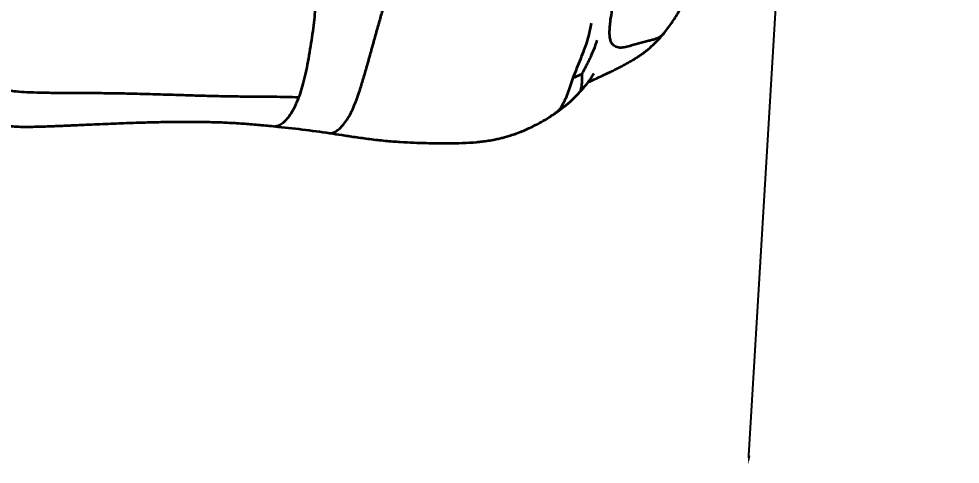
# Model space of a CAD drawing. Header units: millimetres. Extents: x 6622 to 532820, y 3370 to 359312.
# Drawn here: x 458690.5 to 459124.3, y 315349.7 to 315554.9 of the extents above; entities that cross this region are included whole.
import ezdxf
from ezdxf import colors
from ezdxf.entities.mleader import LeaderData, LeaderLine
from ezdxf.math import Vec2, Vec3

# ---------------------------------------------------------------- set-up
doc = ezdxf.new("R2010")
doc.units = ezdxf.units.MM
doc.styles.get("Standard").update_dxf_attribs({"font": 'txt', "bigfont": 'gbcbig.shx'})

# ---------------------------------------------------------------- blocks, each defined once
blk = doc.blocks.new('A$C7F547E15')
at = {"color": 2, "linetype": 'Continuous', "lineweight": 35}
blk.add_line((9.77, 306.82), (9.79, 306.88), dxfattribs=at)
for points, knots in [([(11.23, 467.28), (11.07, 466.73), (10.35, 464.31), (9.92, 460.35), (9.55, 455.48), (9.45, 450.94), (9.49, 446.15), (9.61, 441.35), (9.76, 436.99), (9.9, 433.47), (10, 431), (10.08, 429.03), (10.18, 426.73), (10.32, 423.46), (10.52, 418.98), (10.77, 413.55), (11.04, 407.52), (11.31, 401.3), (11.55, 395.29), (11.76, 389.53), (11.93, 384.06), (12.07, 378.78), (12.19, 373.48), (12.29, 367.27), (12.36, 359.82), (12.34, 351.15), (12.2, 342.13), (11.86, 333.1), (11.32, 324.24), (10.59, 315.45), (10, 309.61), (9.7, 306.65)], [0, 0, 0, 0, 0.010609, 0.046863, 0.073362, 0.101682, 0.131793, 0.163363, 0.192454, 0.214615, 0.229673, 0.23919, 0.2515, 0.272678, 0.300429, 0.335147, 0.374222, 0.41293, 0.450979, 0.486, 0.519955, 0.552654, 0.584099, 0.618302, 0.667868, 0.722482, 0.779437, 0.835738, 0.890609, 0.944687, 1, 1, 1, 1]), ([(26.35, 293.1), (26.42, 295.43), (26.55, 300.24), (26.63, 307.73), (26.68, 315.79), (26.76, 324.55), (26.89, 334.06), (27.13, 344.36), (27.45, 355.32), (27.82, 366.8), (28.17, 378.59), (28.49, 390.43), (28.7, 402.05), (28.79, 413.15), (28.83, 423.56), (28.87, 433.13), (28.98, 441.73), (29.23, 449.22), (29.6, 455.2), (30.06, 458.58), (30.24, 459.94)], [0, 0, 0, 0, 0.041765, 0.086204, 0.134075, 0.186136, 0.243143, 0.30456, 0.37061, 0.4397, 0.510224, 0.581996, 0.651886, 0.718502, 0.780961, 0.838442, 0.890168, 0.935465, 0.97392, 1, 1, 1, 1]), ([(9.72, 306.9), (9.17, 301.58), (8.06, 290.96), (6.56, 280.38), (5.82, 275.09)], [0, 0, 0, 0, 0.500091, 1, 1, 1, 1]), ([(26.35, 293.1), (24.66, 293.77), (21.2, 295.15), (17.13, 297.43), (13.85, 299.84), (11.42, 302.28), (10.01, 304.58), (9.52, 306.06), (9.74, 306.74), (9.77, 306.82)], [0, 0, 0, 0, 0.1470517, 0.2995954, 0.4615123, 0.6305491, 0.8034473, 0.977112, 1, 1, 1, 1]), ([(101.93, 285.36), (101.18, 284.52), (99.45, 283.29), (95.09, 282.2), (88.07, 282.62), (77.46, 283.46), (64.86, 284.86), (50.47, 287.03), (36.69, 289.81), (29.5, 291.94), (26.35, 293.1)], [0, 0, 0, 0, 0.5, 1, 2, 3, 4, 5, 6, 7, 7, 7, 7]), ([(5.8, 275.02), (5.46, 272.75), (4.73, 267.97), (3.55, 260.4), (2.38, 252.07), (1.39, 243.35), (0.73, 234.81), (0.32, 226.96), (0.1, 219.91), (-0.01, 213.35), (-0.01, 206.34), (0.1, 198.76), (0.46, 192.21), (0.98, 187.24), (1.47, 183.74), (2.07, 180.42), (2.7, 177.54), (3.32, 175.03), (4.05, 172.39), (5.02, 169.32), (6.19, 166.09), (7.53, 162.78), (9.08, 159.33), (11.12, 155.28), (13.8, 150.49), (16, 147.16), (17.19, 145.37)], [0, 0, 0, 0, 0.051095, 0.107612, 0.170807, 0.238334, 0.302933, 0.36145, 0.413357, 0.460045, 0.507846, 0.569691, 0.629379, 0.653552, 0.68071, 0.708284, 0.729488, 0.747003, 0.767349, 0.792411, 0.821482, 0.847054, 0.874905, 0.909148, 0.951082, 1, 1, 1, 1]), ([(5.85, 275.09), (5.83, 275.05), (5.61, 274.53), (5.91, 273.31), (6.79, 271.43), (8.41, 269.39), (10.63, 267.3), (13.41, 265.24), (16.72, 263.3), (20.53, 261.5), (24.77, 259.8), (29.92, 257.99), (36.1, 256.06), (43.25, 253.98), (50.71, 251.9), (58.24, 249.83), (65.65, 247.77), (72.74, 245.74), (79.34, 243.79), (85.32, 241.94), (90.33, 240.34), (94.46, 238.94), (97.23, 237.92), (99.25, 237.14), (100.6, 236.62), (101.76, 236.13), (102.83, 235.63), (103.49, 235.26), (103.85, 235.05)], [0, 0, 0, 0, 0.004264, 0.051163, 0.099454, 0.148269, 0.196644, 0.243608, 0.288354, 0.331229, 0.373139, 0.414851, 0.471152, 0.528641, 0.586084, 0.642041, 0.695314, 0.745476, 0.792526, 0.836029, 0.875306, 0.90278, 0.930354, 0.944665, 0.95943, 0.970322, 0.983418, 1, 1, 1, 1]), ([(17.15, 145.43), (18.17, 143.99), (20.35, 140.94), (24.16, 136.34), (27.12, 133.38), (28.66, 131.83)], [0, 0, 0, 0, 0.298506, 0.633249, 1, 1, 1, 1]), ([(37.61, 135.05), (36.07, 135.6), (32.96, 136.71), (28.52, 138.24), (24.43, 139.87), (21.32, 141.49), (19.14, 143.1), (17.89, 144.35), (17.38, 145.16), (17.2, 145.43)], [0, 0, 0, 0, 0.161255, 0.324513, 0.492705, 0.669987, 0.796572, 0.931904, 1, 1, 1, 1]), ([(28.44, 132.05), (30.09, 130.56), (33.15, 127.77), (37.14, 124.79), (39.5, 123.38), (40.21, 122.95)], [0, 0, 0, 0, 0.446926, 0.832991, 1, 1, 1, 1]), ([(39.8, 130.04), (39.53, 130.03), (38.88, 130.01), (37.33, 129.98), (35.09, 130), (32.46, 130.21), (30.44, 130.71), (29.23, 131.29), (28.84, 131.71), (28.7, 131.86)], [0, 0, 0, 0, 0.047696, 0.116725, 0.28698, 0.489771, 0.725155, 0.904218, 1, 1, 1, 1]), ([(39.8, 130.04), (39.72, 130.2), (39.42, 130.78), (38.68, 132.35), (38.04, 133.88), (37.61, 135.05)], [0, 0, 0, 0, 0.25, 0.5, 1, 1, 1, 1]), ([(69.1, 124.6), (66.61, 125.08), (61.38, 126.08), (54.5, 128.4), (48.32, 130.79), (42.93, 133.01), (39.39, 134.37), (37.61, 135.05)], [0, 0, 0, 0, 0.224984, 0.471808, 0.645116, 0.821838, 1, 1, 1, 1]), ([(34.96, 126.55), (35.37, 125.68), (36.41, 123.55), (37.99, 120.04), (39.62, 116.53), (41.08, 113.49), (42.36, 110.92), (43.59, 108.54), (44.8, 106.25), (46.03, 103.96), (47.24, 101.81), (48.54, 99.6), (49.93, 97.4), (51.27, 95.43), (52.58, 93.65), (54.16, 91.66), (55.9, 89.65), (57.96, 87.49), (60.34, 85.2), (62.2, 83.64), (63.21, 82.78)], [0, 0, 0, 0, 0.0499135, 0.1231231, 0.1995079, 0.2573976, 0.3131344, 0.3653234, 0.4183503, 0.4774751, 0.5389992, 0.5911127, 0.6407238, 0.6846711, 0.7287979, 0.7709575, 0.8253516, 0.8726187, 0.9302408, 1, 1, 1, 1]), ([(59.29, 121.34), (58.32, 121.62), (55.36, 122.49), (51.8, 124.04), (48.5, 125.55), (46.42, 126.56), (44.43, 127.56), (42.6, 128.51), (41.07, 129.34), (40.16, 129.84), (39.8, 130.04)], [0, 0, 0, 0, 0.142125, 0.431481, 0.542862, 0.651115, 0.755195, 0.854151, 0.94139, 1, 1, 1, 1]), ([(63.32, 82.7), (62.91, 83.05), (62.13, 83.72), (61.2, 84.9), (60.52, 86.13), (60.02, 87.39), (59.55, 88.96), (59.05, 90.9), (58.44, 93.47), (57.72, 96.28), (56.88, 99.28), (55.9, 102.39), (55.05, 105.71), (54.9, 108.44), (55.41, 110.38), (56.19, 111.66), (57.45, 112.71), (59.23, 113.48), (61.6, 113.92), (64.59, 113.99), (68.13, 113.74), (72.83, 113.14), (78.62, 112.13), (85.31, 110.79), (90.82, 109.63), (94.98, 108.74), (97.75, 108.14), (100.26, 107.6), (102.35, 107.15), (103.59, 106.89), (104.1, 106.78)], [0, 0, 0, 0, 0.04553, 0.086323, 0.121679, 0.152989, 0.181594, 0.226095, 0.268813, 0.312167, 0.346687, 0.384024, 0.423145, 0.462317, 0.482075, 0.502494, 0.524376, 0.548755, 0.576763, 0.609448, 0.646745, 0.687704, 0.753232, 0.820394, 0.88514, 0.913733, 0.940509, 0.964795, 0.985515, 1, 1, 1, 1]), ([(63.21, 82.79), (65.24, 81.22), (69.22, 78.15), (75.27, 74.31), (80.82, 71.09), (85.88, 68.4), (90.37, 66.18), (93.84, 64.57), (96.48, 63.41), (97.97, 62.76), (98.77, 62.43), (98.91, 62.37)], [0, 0, 0, 0, 0.179759, 0.350946, 0.506547, 0.647713, 0.772873, 0.878407, 0.935826, 0.989092, 1, 1, 1, 1])]:
    blk.add_open_spline(points, degree=3, knots=knots, dxfattribs=at)

msp = doc.modelspace()

# ---------------------------------------------------------------- block references
at = {"color": 3, "xscale": 0.8, "yscale": 0.8, "zscale": 0.8, "rotation": 90}
msp.add_blockref('A$C7F547E15', (459053.894, 315497.593), dxfattribs=at)

# ---------------------------------------------------------------- leaders
at = {"color": 3}
ml = msp.add_multileader_mtext('Standard', dxfattribs=at)
ml.set_content('电控箱', color=3)
ml.set_leader_properties()
ml.build(insert=Vec2(0, 0))
ml.multileader.update_dxf_attribs({"text_right_attachment_type": 6, "dogleg_length": 0.36})
ctx = ml.context
ctx.base_point, ctx.char_height, ctx.plane_origin = Vec3(459097.83, 316528.066), 400, Vec3(458857.682, 316647.256)
ctx.right_attachment = 6
notes = []
notes.append((ctx, [(0, (1, 1, 0), (459097.47, 316528.066), (1, 0), 0.36, [(0, [(459026.712, 315349.692)], 0, [])])]))
ctx.mtext.insert, ctx.mtext.flow_direction = Vec3(459099.83, 316739.095), 5
for ctx, leaders in notes:
    for number, flags, end, landing, length, lines in leaders:
        leader = LeaderData()
        leader.index, (leader.has_last_leader_line, leader.has_dogleg_vector, leader.attachment_direction) = number, flags
        leader.last_leader_point, leader.dogleg_vector, leader.dogleg_length = Vec3(end), Vec3(landing), length
        for number, points, colour, breaks in lines:
            line = LeaderLine()
            line.index, line.vertices, line.color, line.breaks = number, Vec3.list(points), colors.encode_raw_color(colour), breaks
            leader.lines.append(line)
        ctx.leaders.append(leader)

doc.saveas('drawing.dxf')
